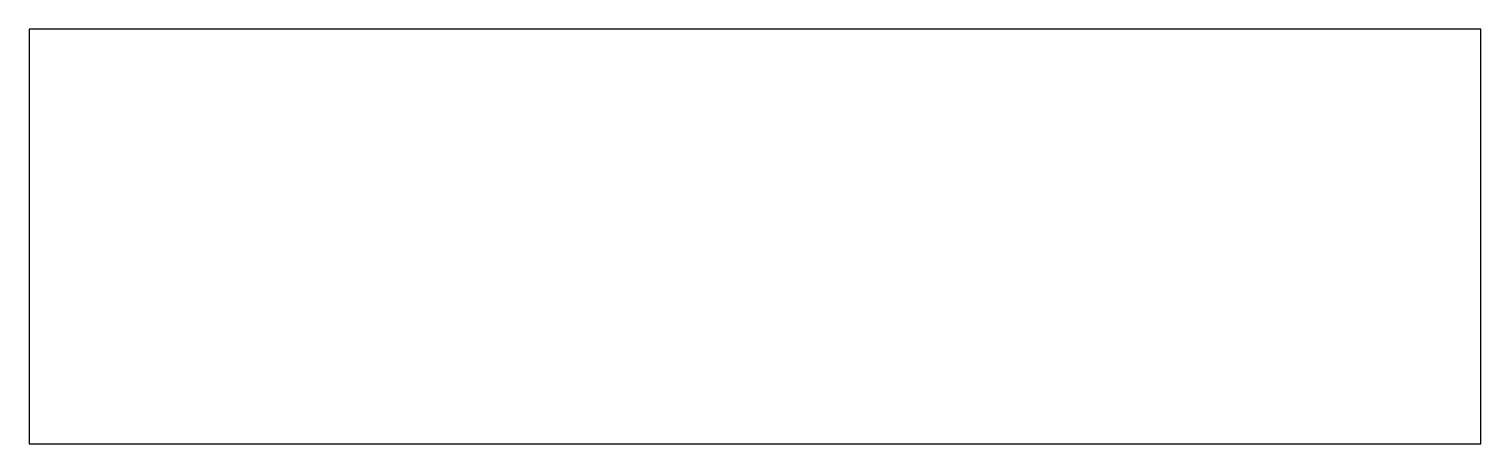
# Model space of a CAD drawing. Header units: millimetres. Extents: x 0 to 417, y 0 to 119.
import ezdxf

# ---------------------------------------------------------------- set-up
doc = ezdxf.new("R2010")
doc.units = ezdxf.units.MM

msp = doc.modelspace()

# ---------------------------------------------------------------- linework, layer by layer
for p, q in [((416.55, 119, 4), (0, 119, 4)), ((0, 119, 4), (0, 0, 4)), ((416.55, 0, 4), (416.55, 119, 4)), ((0, 0, 4), (416.55, 0, 4))]:
    msp.add_line(p, q)

doc.saveas('drawing.dxf')
